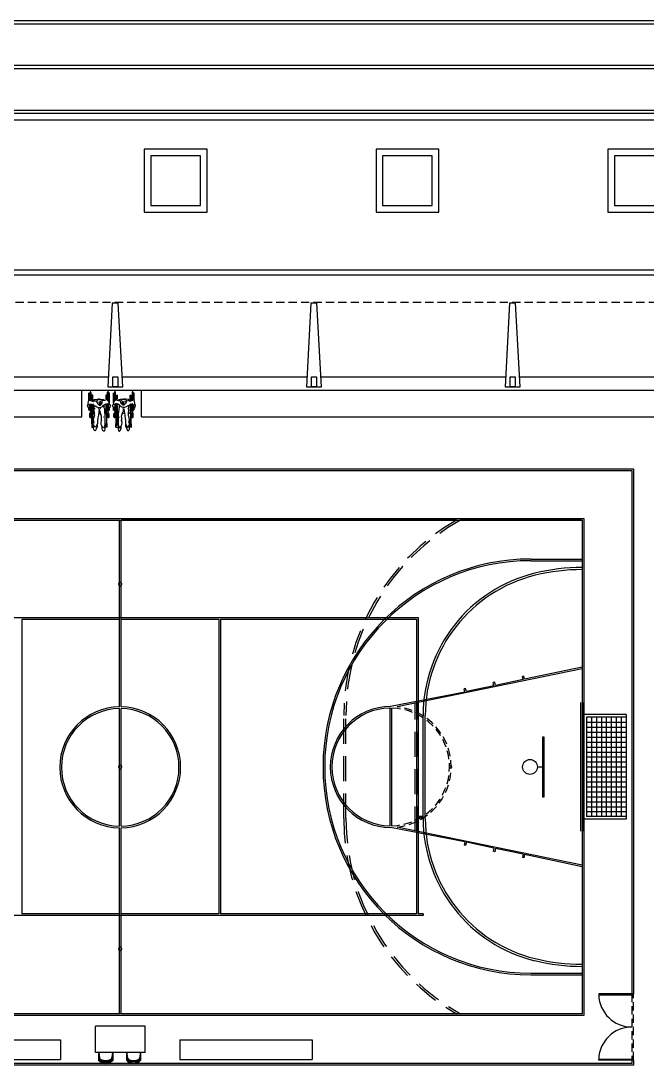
# Model space of a CAD drawing. Header units: inches. Extents: x 542787 to 543192, y 9574025 to 9574373.
# Drawn here: x 543072 to 543090.91, y 9574106.13 to 9574137.65 of the extents above; entities that cross this region are included whole.
import ezdxf

# ---------------------------------------------------------------- set-up
doc = ezdxf.new("R2010")
doc.units = ezdxf.units.IN
doc.header["$MEASUREMENT"] = 0
doc.linetypes.add('HIDDEN', pattern=[0.375, 0.25, -0.125])
doc.layers.add('I-ARQ', color=8, linetype='Continuous')

# ---------------------------------------------------------------- blocks, each defined once
blk = doc.blocks.new('MARACANAÚ')
at = {"layer": 'I-ARQ'}
for p, q in [((543201.52, 9574162.929), (543201.52, 9574064.251)), ((543201.62, 9574162.929), (543201.62, 9574064.251)), ((543202.87, 9574162.96), (543202.87, 9574064.251)), ((543202.97, 9574163.035), (543202.97, 9574074.815)), ((543204.22, 9574163.035), (543204.22, 9574074.815)), ((543204.22, 9574163.035), (543204.22, 9574074.815)), ((543204.32, 9574163.035), (543204.32, 9574074.815)), ((543204.52, 9574163.035), (543204.52, 9574074.815)), ((543205.397, 9574139.428), (543205.397, 9574137.528)), ((543207.297, 9574137.528), (543207.297, 9574139.428)), ((543205.597, 9574139.228), (543205.597, 9574137.728)), ((543207.097, 9574137.728), (543207.097, 9574139.228)), ((543205.597, 9574137.728), (543207.097, 9574137.728)), ((543205.397, 9574137.528), (543207.297, 9574137.528)), ((543207.297, 9574132.428), (543205.397, 9574132.428)), ((543205.397, 9574132.428), (543205.397, 9574130.528)), ((543207.297, 9574130.528), (543207.297, 9574132.428)), ((543207.097, 9574132.228), (543205.597, 9574132.228)), ((543205.597, 9574132.228), (543205.597, 9574130.728)), ((543207.097, 9574130.728), (543207.097, 9574132.228)), ((543205.397, 9574130.528), (543207.297, 9574130.528)), ((543205.597, 9574130.728), (543207.097, 9574130.728)), ((543207.297, 9574125.428), (543205.397, 9574125.428)), ((543205.397, 9574125.428), (543205.397, 9574123.528)), ((543207.297, 9574123.528), (543207.297, 9574125.428)), ((543207.097, 9574125.228), (543205.597, 9574125.228)), ((543205.597, 9574125.228), (543205.597, 9574123.728)), ((543207.097, 9574123.728), (543207.097, 9574125.228)), ((543205.397, 9574123.528), (543207.297, 9574123.528)), ((543205.597, 9574123.728), (543207.097, 9574123.728))]:
    blk.add_line(p, q, dxfattribs=at)

msp = doc.modelspace()

# ---------------------------------------------------------------- linework, layer by layer
at = {"layer": 'I-ARQ'}
for p, q in [((543055.754, 9574130.13), (543099.938, 9574130.13)), ((543055.904, 9574129.98), (543099.788, 9574129.98)), ((543074.754, 9574129.13), (543074.621, 9574126.6)), ((543074.938, 9574129.13), (543074.754, 9574129.13)), ((543075.071, 9574126.6), (543074.938, 9574129.13)), ((543080.754, 9574129.13), (543080.621, 9574126.6)), ((543080.938, 9574129.13), (543080.754, 9574129.13)), ((543081.071, 9574126.6), (543080.938, 9574129.13)), ((543086.754, 9574129.13), (543086.621, 9574126.6)), ((543086.938, 9574129.13), (543086.754, 9574129.13)), ((543087.071, 9574126.6), (543086.938, 9574129.13)), ((543069.055, 9574126.9), (543074.637, 9574126.9)), ((543074.771, 9574126.6), (543074.771, 9574126.9)), ((543074.771, 9574126.9), (543074.921, 9574126.9)), ((543074.921, 9574126.9), (543074.921, 9574126.6)), ((543075.055, 9574126.9), (543080.637, 9574126.9)), ((543080.771, 9574126.6), (543080.771, 9574126.9)), ((543080.771, 9574126.9), (543080.921, 9574126.9)), ((543080.921, 9574126.9), (543080.921, 9574126.6)), ((543081.055, 9574126.9), (543086.637, 9574126.9)), ((543086.771, 9574126.6), (543086.771, 9574126.9)), ((543086.771, 9574126.9), (543086.921, 9574126.9)), ((543086.921, 9574126.9), (543086.921, 9574126.6)), ((543087.055, 9574126.9), (543092.637, 9574126.9)), ((543055.754, 9574126.5), (543099.938, 9574126.5)), ((543073.834, 9574125.7), (543073.834, 9574126.5)), ((543074.621, 9574126.6), (543075.071, 9574126.6)), ((543074.921, 9574126.6), (543074.771, 9574126.6)), ((543075.634, 9574125.7), (543075.634, 9574126.5)), ((543080.621, 9574126.6), (543081.071, 9574126.6)), ((543080.921, 9574126.6), (543080.771, 9574126.6)), ((543086.621, 9574126.6), (543087.071, 9574126.6)), ((543086.921, 9574126.6), (543086.771, 9574126.6)), ((543056.621, 9574125.7), (543073.834, 9574125.7)), ((543075.634, 9574125.7), (543092.846, 9574125.7)), ((543059.496, 9574124.13), (543090.496, 9574124.13)), ((543090.496, 9574124.13), (543090.496, 9574108.28)), ((543059.546, 9574124.08), (543090.446, 9574124.08)), ((543090.446, 9574124.08), (543090.446, 9574108.28)), ((543060.996, 9574122.63), (543088.996, 9574122.63)), ((543060.996, 9574122.63), (543088.996, 9574122.63)), ((543060.996, 9574122.63), (543088.996, 9574122.63)), ((543061.046, 9574122.58), (543074.996, 9574122.58)), ((543064.845, 9574122.58), (543074.971, 9574122.58)), ((543074.971, 9574116.943), (543074.971, 9574122.58)), ((543085.147, 9574122.58), (543075.021, 9574122.58)), ((543075.021, 9574116.943), (543075.021, 9574122.58)), ((543075.046, 9574122.579), (543088.946, 9574122.579)), ((543088.946, 9574122.58), (543085.276, 9574122.58)), ((543088.946, 9574122.58), (543088.946, 9574107.68)), ((543088.946, 9574122.579), (543088.946, 9574121.405)), ((543088.996, 9574122.63), (543088.996, 9574107.63)), ((543088.996, 9574122.63), (543088.996, 9574107.63)), ((543088.996, 9574122.63), (543088.996, 9574107.63)), ((543087.396, 9574121.405), (543088.946, 9574121.405)), ((543087.396, 9574121.355), (543088.946, 9574121.355)), ((543088.946, 9574121.355), (543088.946, 9574118.144)), ((543065.846, 9574119.643), (543083.996, 9574119.643)), ((543072.021, 9574119.593), (543072.021, 9574110.693)), ((543077.971, 9574119.593), (543077.971, 9574110.693)), ((543078.021, 9574119.593), (543078.021, 9574110.693)), ((543083.996, 9574119.643), (543083.996, 9574113.643)), ((543088.946, 9574118.144), (543087.209, 9574117.776)), ((543088.946, 9574118.093), (543083.357, 9574116.944)), ((543087.189, 9574117.873), (543087.14, 9574117.863)), ((543087.161, 9574117.765), (543087.14, 9574117.863)), ((543087.209, 9574117.776), (543087.189, 9574117.873)), ((543088.946, 9574118.093), (543088.946, 9574112.166)), ((543086.28, 9574117.578), (543085.449, 9574117.402)), ((543086.308, 9574117.687), (543086.259, 9574117.676)), ((543086.28, 9574117.578), (543086.259, 9574117.676)), ((543086.329, 9574117.589), (543086.308, 9574117.687)), ((543087.161, 9574117.765), (543086.329, 9574117.589)), ((543085.4, 9574117.391), (543083.161, 9574116.954)), ((543085.428, 9574117.5), (543085.379, 9574117.489)), ((543085.4, 9574117.391), (543085.379, 9574117.489)), ((543085.449, 9574117.402), (543085.428, 9574117.5)), ((543074.971, 9574113.344), (543074.971, 9574116.893)), ((543075.021, 9574113.344), (543075.021, 9574116.893)), ((543083.141, 9574116.904), (543083.141, 9574113.355)), ((543083.141, 9574116.904), (543083.191, 9574116.904)), ((543083.191, 9574116.904), (543083.191, 9574113.355)), ((543088.906, 9574113.187), (543088.906, 9574117.072)), ((543088.986, 9574113.187), (543088.986, 9574117.072)), ((543084.143, 9574113.578), (543084.143, 9574116.681)), ((543084.207, 9574113.578), (543084.207, 9574116.681)), ((543088.996, 9574116.71), (543088.996, 9574113.55)), ((543090.276, 9574116.71), (543088.996, 9574116.71)), ((543089.076, 9574116.63), (543089.076, 9574113.63)), ((543090.276, 9574116.63), (543089.076, 9574116.63)), ((543089.226, 9574116.63), (543089.226, 9574113.63)), ((543089.376, 9574116.63), (543089.376, 9574113.63)), ((543089.526, 9574116.63), (543089.526, 9574113.63)), ((543089.676, 9574116.63), (543089.676, 9574113.63)), ((543089.826, 9574116.63), (543089.826, 9574113.63)), ((543089.976, 9574116.63), (543089.976, 9574113.63)), ((543090.126, 9574116.63), (543090.126, 9574113.63)), ((543090.276, 9574116.71), (543090.276, 9574113.55)), ((543089.076, 9574116.48), (543090.276, 9574116.48)), ((543089.076, 9574116.33), (543090.276, 9574116.33)), ((543089.076, 9574116.18), (543090.276, 9574116.18)), ((543089.076, 9574116.03), (543090.276, 9574116.03)), ((543089.076, 9574115.88), (543090.276, 9574115.88)), ((543089.076, 9574115.73), (543090.276, 9574115.73)), ((543089.076, 9574115.58), (543090.276, 9574115.58)), ((543089.076, 9574115.43), (543090.276, 9574115.43)), ((543087.596, 9574115.13), (543087.746, 9574115.13)), ((543087.796, 9574115.08), (543087.796, 9574115.18)), ((543089.076, 9574115.28), (543090.276, 9574115.28)), ((543089.076, 9574115.13), (543090.276, 9574115.13)), ((543089.076, 9574114.98), (543090.276, 9574114.98)), ((543089.076, 9574114.83), (543090.276, 9574114.83)), ((543089.076, 9574114.68), (543090.276, 9574114.68)), ((543089.076, 9574114.53), (543090.276, 9574114.53)), ((543089.076, 9574114.38), (543090.276, 9574114.38)), ((543089.076, 9574114.23), (543090.276, 9574114.23)), ((543089.076, 9574114.08), (543090.276, 9574114.08)), ((543089.076, 9574113.93), (543090.276, 9574113.93)), ((543089.076, 9574113.78), (543090.276, 9574113.78)), ((543083.996, 9574113.643), (543084.146, 9574113.643)), ((543084.146, 9574113.593), (543083.996, 9574113.593)), ((543083.996, 9574113.593), (543083.996, 9574110.693)), ((543084.146, 9574113.593), (543084.146, 9574113.643)), ((543090.276, 9574113.55), (543088.996, 9574113.55)), ((543090.276, 9574113.63), (543089.076, 9574113.63)), ((543074.971, 9574107.68), (543074.971, 9574113.294)), ((543075.021, 9574107.68), (543075.021, 9574113.294)), ((543085.4, 9574112.868), (543083.161, 9574113.305)), ((543088.946, 9574112.166), (543083.357, 9574113.315)), ((543085.4, 9574112.868), (543085.379, 9574112.77)), ((543085.449, 9574112.857), (543085.428, 9574112.759)), ((543086.28, 9574112.681), (543085.449, 9574112.857)), ((543085.428, 9574112.759), (543085.379, 9574112.77)), ((543086.28, 9574112.681), (543086.259, 9574112.583)), ((543086.308, 9574112.572), (543086.259, 9574112.583)), ((543086.329, 9574112.67), (543086.308, 9574112.572)), ((543087.161, 9574112.494), (543086.329, 9574112.67)), ((543087.161, 9574112.494), (543087.14, 9574112.396)), ((543087.209, 9574112.483), (543087.189, 9574112.386)), ((543088.946, 9574112.115), (543087.209, 9574112.483)), ((543087.189, 9574112.386), (543087.14, 9574112.396)), ((543088.946, 9574112.115), (543088.946, 9574108.905)), ((543084.146, 9574110.643), (543065.996, 9574110.643)), ((543084.146, 9574110.693), (543083.996, 9574110.693)), ((543084.146, 9574110.693), (543084.146, 9574110.643)), ((543087.396, 9574108.905), (543088.946, 9574108.905)), ((543087.396, 9574108.855), (543088.946, 9574108.855)), ((543088.946, 9574108.855), (543088.946, 9574107.68)), ((543090.446, 9574108.28), (543089.446, 9574108.28)), ((543089.446, 9574108.28), (543089.446, 9574108.25)), ((543089.446, 9574108.25), (543090.446, 9574108.25)), ((543090.446, 9574108.25), (543090.446, 9574108.28)), ((543090.446, 9574108.28), (543090.496, 9574108.28)), ((543088.996, 9574107.63), (543060.996, 9574107.63)), ((543088.996, 9574107.63), (543060.996, 9574107.63)), ((543088.996, 9574107.63), (543060.996, 9574107.63)), ((543074.996, 9574107.68), (543061.046, 9574107.68)), ((543074.971, 9574107.68), (543064.845, 9574107.68)), ((543085.147, 9574107.68), (543075.021, 9574107.68)), ((543088.946, 9574107.68), (543075.046, 9574107.68)), ((543088.946, 9574107.68), (543085.276, 9574107.68)), ((543074.246, 9574106.508), (543074.246, 9574107.308)), ((543075.746, 9574107.308), (543074.246, 9574107.308)), ((543075.746, 9574106.508), (543075.746, 9574107.308)), ((543069.196, 9574106.895), (543073.196, 9574106.895)), ((543073.196, 9574106.895), (543073.196, 9574106.295)), ((543076.796, 9574106.895), (543076.796, 9574106.295)), ((543076.796, 9574106.895), (543080.796, 9574106.895)), ((543080.796, 9574106.895), (543080.796, 9574106.295)), ((543075.746, 9574106.508), (543074.246, 9574106.508)), ((543074.996, 9574106.18), (543059.546, 9574106.18)), ((543069.196, 9574106.295), (543073.196, 9574106.295)), ((543090.446, 9574106.18), (543074.996, 9574106.18)), ((543076.796, 9574106.295), (543080.796, 9574106.295)), ((543089.446, 9574106.28), (543089.446, 9574106.31)), ((543089.446, 9574106.31), (543090.446, 9574106.31)), ((543090.446, 9574106.28), (543089.446, 9574106.28)), ((543090.446, 9574106.31), (543090.446, 9574106.28)), ((543090.496, 9574106.28), (543090.446, 9574106.28)), ((543090.446, 9574106.28), (543090.446, 9574106.18)), ((543090.496, 9574106.28), (543090.496, 9574106.13)), ((543074.996, 9574106.13), (543059.496, 9574106.13)), ((543090.496, 9574106.13), (543074.996, 9574106.13))]:
    msp.add_line(p, q, dxfattribs=at)
at = {"layer": 'I-ARQ', "linetype": 'HIDDEN'}
for p, q in [((543036.581, 9574129.162), (543101.131, 9574129.162)), ((543090.446, 9574108.281), (543090.446, 9574106.28)), ((543090.496, 9574106.28), (543090.496, 9574108.28))]:
    msp.add_line(p, q, dxfattribs=at)
at = {"layer": 'I-ARQ', "linetype": 'ByBlock'}
for p, q in [((543074.053, 9574126.201), (543074.053, 9574126.421)), ((543074.058, 9574126.41), (543074.082, 9574126.41)), ((543074.084, 9574126.204), (543074.084, 9574126.437)), ((543074.113, 9574126.437), (543074.113, 9574126.192)), ((543074.14, 9574126.352), (543074.14, 9574126.243)), ((543074.168, 9574126.352), (543074.14, 9574126.352)), ((543074.168, 9574126.243), (543074.168, 9574126.352)), ((543074.565, 9574126.352), (543074.565, 9574126.243)), ((543074.593, 9574126.352), (543074.565, 9574126.352)), ((543074.593, 9574126.243), (543074.593, 9574126.352)), ((543074.616, 9574126.208), (543074.616, 9574126.44)), ((543074.645, 9574126.44), (543074.645, 9574126.185)), ((543074.661, 9574126.41), (543074.646, 9574126.41)), ((543074.671, 9574126.115), (543074.671, 9574126.418)), ((543074.796, 9574126.115), (543074.796, 9574126.418)), ((543074.806, 9574126.41), (543074.821, 9574126.41)), ((543074.822, 9574126.44), (543074.822, 9574126.185)), ((543074.851, 9574126.208), (543074.851, 9574126.44)), ((543074.874, 9574126.243), (543074.874, 9574126.352)), ((543074.874, 9574126.352), (543074.902, 9574126.352)), ((543074.902, 9574126.352), (543074.902, 9574126.243)), ((543075.299, 9574126.243), (543075.299, 9574126.352)), ((543075.299, 9574126.352), (543075.327, 9574126.352)), ((543075.327, 9574126.352), (543075.327, 9574126.243)), ((543075.354, 9574126.437), (543075.354, 9574126.192)), ((543075.383, 9574126.204), (543075.383, 9574126.437)), ((543075.409, 9574126.41), (543075.385, 9574126.41)), ((543075.414, 9574126.201), (543075.414, 9574126.421)), ((543074.01, 9574126.04), (543074.027, 9574126.076)), ((543074.015, 9574125.999), (543074.01, 9574126.04)), ((543074.025, 9574126.091), (543074.039, 9574126.173)), ((543074.027, 9574126.076), (543074.025, 9574126.091)), ((543074.029, 9574126.075), (543074.04, 9574126.064)), ((543074.039, 9574126.173), (543074.05, 9574126.189)), ((543074.04, 9574126.064), (543074.072, 9574126.053)), ((543074.05, 9574126.189), (543074.071, 9574126.198)), ((543074.067, 9574126.014), (543074.056, 9574125.983)), ((543074.067, 9574126.054), (543074.067, 9574126.014)), ((543074.071, 9574126.198), (543074.159, 9574126.169)), ((543074.072, 9574126.053), (543074.098, 9574126.091)), ((543074.084, 9574125.874), (543074.084, 9574126.06)), ((543074.099, 9574126.09), (543074.148, 9574126.07)), ((543074.113, 9574126.074), (543074.113, 9574125.874)), ((543074.14, 9574126.243), (543074.168, 9574126.243)), ((543074.142, 9574125.722), (543074.142, 9574126.065)), ((543074.146, 9574126.243), (543074.146, 9574126.179)), ((543074.148, 9574126.07), (543074.171, 9574126.07)), ((543074.159, 9574126.169), (543074.167, 9574126.16)), ((543074.161, 9574126.087), (543074.177, 9574126.064)), ((543074.162, 9574126.242), (543074.162, 9574126.175)), ((543074.162, 9574126.198), (543074.224, 9574126.217)), ((543074.167, 9574126.16), (543074.204, 9574126.177)), ((543074.172, 9574126.058), (543074.172, 9574125.792)), ((543074.177, 9574126.064), (543074.2, 9574126.046)), ((543074.209, 9574125.997), (543074.199, 9574126.042)), ((543074.2, 9574126.046), (543074.225, 9574126.032)), ((543074.204, 9574126.177), (543074.245, 9574126.182)), ((543074.224, 9574126.217), (543074.297, 9574126.229)), ((543074.225, 9574126.032), (543074.245, 9574126.026)), ((543074.235, 9574126.028), (543074.293, 9574125.995)), ((543074.245, 9574126.182), (543074.282, 9574126.173)), ((543074.302, 9574126.206), (543074.285, 9574126.192)), ((543074.285, 9574126.192), (543074.287, 9574126.167)), ((543074.287, 9574126.167), (543074.292, 9574126.13)), ((543074.311, 9574126.13), (543074.289, 9574126.162)), ((543074.292, 9574126.13), (543074.315, 9574126.091)), ((543074.297, 9574126.229), (543074.371, 9574126.233)), ((543074.319, 9574126.224), (543074.302, 9574126.206)), ((543074.306, 9574126.207), (543074.312, 9574126.193)), ((543074.315, 9574126.091), (543074.327, 9574126.086)), ((543074.338, 9574126.224), (543074.319, 9574126.224)), ((543074.321, 9574126.087), (543074.338, 9574126.065)), ((543074.327, 9574126.086), (543074.349, 9574126.084)), ((543074.352, 9574126.228), (543074.338, 9574126.224)), ((543074.338, 9574126.065), (543074.357, 9574126.053)), ((543074.344, 9574126.153), (543074.365, 9574126.144)), ((543074.349, 9574126.084), (543074.376, 9574126.092)), ((543074.38, 9574126.227), (543074.352, 9574126.228)), ((543074.357, 9574126.053), (543074.375, 9574126.046)), ((543074.362, 9574126.102), (543074.389, 9574126.102)), ((543074.365, 9574126.144), (543074.379, 9574126.14)), ((543074.371, 9574126.233), (543074.476, 9574126.222)), ((543074.375, 9574126.046), (543074.396, 9574126.048)), ((543074.376, 9574126.092), (543074.408, 9574126.115)), ((543074.425, 9574126.215), (543074.38, 9574126.227)), ((543074.409, 9574126.116), (543074.394, 9574126.18)), ((543074.396, 9574126.048), (543074.438, 9574126.096)), ((543074.408, 9574126.115), (543074.427, 9574126.105)), ((543074.451, 9574126.178), (543074.425, 9574126.215)), ((543074.427, 9574126.105), (543074.44, 9574126.106)), ((543074.438, 9574126.096), (543074.455, 9574126.125)), ((543074.438, 9574125.995), (543074.473, 9574126.018)), ((543074.484, 9574126.195), (543074.446, 9574126.185)), ((543074.455, 9574126.125), (543074.451, 9574126.178)), ((543074.473, 9574126.018), (543074.487, 9574126.045)), ((543074.476, 9574126.222), (543074.535, 9574126.201)), ((543074.483, 9574126.047), (543074.508, 9574126.056)), ((543074.518, 9574126.189), (543074.484, 9574126.195)), ((543074.504, 9574126.05), (543074.507, 9574126.014)), ((543074.508, 9574126.056), (543074.528, 9574126.069)), ((543074.594, 9574126.207), (543074.522, 9574126.193)), ((543074.528, 9574126.069), (543074.55, 9574126.094)), ((543074.545, 9574126.089), (543074.569, 9574126.079)), ((543074.565, 9574126.243), (543074.593, 9574126.243)), ((543074.566, 9574126.068), (543074.566, 9574125.792)), ((543074.569, 9574126.079), (543074.588, 9574126.086)), ((543074.57, 9574126.243), (543074.57, 9574126.209)), ((543074.587, 9574126.242), (543074.587, 9574126.214)), ((543074.588, 9574126.086), (543074.599, 9574126.093)), ((543074.635, 9574126.194), (543074.594, 9574126.207)), ((543074.596, 9574125.722), (543074.596, 9574126.08)), ((543074.603, 9574126.097), (543074.633, 9574126.059)), ((543074.616, 9574125.877), (543074.616, 9574126.07)), ((543074.645, 9574126.061), (543074.633, 9574126.059)), ((543074.638, 9574126.06), (543074.633, 9574126.027)), ((543074.633, 9574126.027), (543074.645, 9574125.993)), ((543074.661, 9574126.138), (543074.635, 9574126.194)), ((543074.659, 9574126.073), (543074.645, 9574126.061)), ((543074.666, 9574126.094), (543074.659, 9574126.073)), ((543074.666, 9574126.094), (543074.661, 9574126.138)), ((543074.694, 9574126.06), (543074.666, 9574126.094)), ((543074.689, 9574125.987), (543074.7, 9574126.036)), ((543074.7, 9574126.036), (543074.694, 9574126.06)), ((543074.767, 9574126.036), (543074.773, 9574126.06)), ((543074.778, 9574125.987), (543074.767, 9574126.036)), ((543074.773, 9574126.06), (543074.801, 9574126.094)), ((543074.801, 9574126.094), (543074.806, 9574126.138)), ((543074.801, 9574126.094), (543074.808, 9574126.073)), ((543074.806, 9574126.138), (543074.832, 9574126.194)), ((543074.808, 9574126.073), (543074.822, 9574126.061)), ((543074.822, 9574126.061), (543074.834, 9574126.059)), ((543074.834, 9574126.027), (543074.822, 9574125.993)), ((543074.829, 9574126.06), (543074.834, 9574126.027)), ((543074.832, 9574126.194), (543074.873, 9574126.207)), ((543074.865, 9574126.097), (543074.834, 9574126.059)), ((543074.851, 9574125.877), (543074.851, 9574126.07)), ((543074.879, 9574126.086), (543074.868, 9574126.093)), ((543074.871, 9574125.722), (543074.871, 9574126.08)), ((543074.873, 9574126.207), (543074.945, 9574126.193)), ((543074.902, 9574126.243), (543074.874, 9574126.243)), ((543074.898, 9574126.079), (543074.879, 9574126.086)), ((543074.88, 9574126.242), (543074.88, 9574126.214)), ((543074.897, 9574126.243), (543074.897, 9574126.209)), ((543074.922, 9574126.089), (543074.898, 9574126.079)), ((543074.901, 9574126.068), (543074.901, 9574125.792)), ((543074.939, 9574126.069), (543074.917, 9574126.094)), ((543074.991, 9574126.222), (543074.932, 9574126.201)), ((543074.96, 9574126.056), (543074.939, 9574126.069)), ((543074.949, 9574126.189), (543074.983, 9574126.195)), ((543074.984, 9574126.047), (543074.96, 9574126.056)), ((543074.963, 9574126.05), (543074.96, 9574126.014)), ((543074.994, 9574126.018), (543074.98, 9574126.045)), ((543074.983, 9574126.195), (543075.021, 9574126.185)), ((543075.096, 9574126.233), (543074.991, 9574126.222)), ((543075.029, 9574125.995), (543074.994, 9574126.018)), ((543075.012, 9574126.125), (543075.016, 9574126.178)), ((543075.029, 9574126.096), (543075.012, 9574126.125)), ((543075.016, 9574126.178), (543075.042, 9574126.215)), ((543075.041, 9574126.105), (543075.027, 9574126.106)), ((543075.071, 9574126.048), (543075.029, 9574126.096)), ((543075.059, 9574126.115), (543075.041, 9574126.105)), ((543075.042, 9574126.215), (543075.087, 9574126.227)), ((543075.058, 9574126.116), (543075.073, 9574126.18)), ((543075.091, 9574126.092), (543075.059, 9574126.115)), ((543075.092, 9574126.046), (543075.071, 9574126.048)), ((543075.105, 9574126.102), (543075.078, 9574126.102)), ((543075.087, 9574126.227), (543075.115, 9574126.228)), ((543075.102, 9574126.144), (543075.088, 9574126.14)), ((543075.118, 9574126.084), (543075.091, 9574126.092)), ((543075.11, 9574126.053), (543075.092, 9574126.046)), ((543075.17, 9574126.229), (543075.096, 9574126.233)), ((543075.123, 9574126.153), (543075.102, 9574126.144)), ((543075.129, 9574126.065), (543075.11, 9574126.053)), ((543075.115, 9574126.228), (543075.129, 9574126.224)), ((543075.14, 9574126.086), (543075.118, 9574126.084)), ((543075.129, 9574126.224), (543075.148, 9574126.224)), ((543075.146, 9574126.087), (543075.129, 9574126.065)), ((543075.152, 9574126.091), (543075.14, 9574126.086)), ((543075.148, 9574126.224), (543075.165, 9574126.206)), ((543075.175, 9574126.13), (543075.152, 9574126.091)), ((543075.161, 9574126.207), (543075.155, 9574126.193)), ((543075.156, 9574126.13), (543075.178, 9574126.162)), ((543075.165, 9574126.206), (543075.182, 9574126.192)), ((543075.243, 9574126.217), (543075.17, 9574126.229)), ((543075.232, 9574126.028), (543075.174, 9574125.995)), ((543075.18, 9574126.167), (543075.175, 9574126.13)), ((543075.182, 9574126.192), (543075.18, 9574126.167)), ((543075.222, 9574126.182), (543075.185, 9574126.173)), ((543075.263, 9574126.177), (543075.222, 9574126.182)), ((543075.242, 9574126.032), (543075.222, 9574126.026)), ((543075.267, 9574126.046), (543075.242, 9574126.032)), ((543075.305, 9574126.198), (543075.243, 9574126.217)), ((543075.258, 9574125.997), (543075.268, 9574126.042)), ((543075.3, 9574126.16), (543075.263, 9574126.177)), ((543075.29, 9574126.064), (543075.267, 9574126.046)), ((543075.306, 9574126.087), (543075.29, 9574126.064)), ((543075.295, 9574126.058), (543075.295, 9574125.792)), ((543075.319, 9574126.07), (543075.296, 9574126.07)), ((543075.327, 9574126.243), (543075.299, 9574126.243)), ((543075.308, 9574126.169), (543075.3, 9574126.16)), ((543075.305, 9574126.242), (543075.305, 9574126.175)), ((543075.396, 9574126.198), (543075.308, 9574126.169)), ((543075.368, 9574126.09), (543075.319, 9574126.07)), ((543075.321, 9574126.243), (543075.321, 9574126.179)), ((543075.325, 9574125.722), (543075.325, 9574126.065)), ((543075.354, 9574126.074), (543075.354, 9574125.874)), ((543075.395, 9574126.053), (543075.369, 9574126.091)), ((543075.383, 9574125.874), (543075.383, 9574126.06)), ((543075.427, 9574126.064), (543075.395, 9574126.053)), ((543075.417, 9574126.189), (543075.396, 9574126.198)), ((543075.4, 9574126.054), (543075.4, 9574126.014)), ((543075.4, 9574126.014), (543075.411, 9574125.983)), ((543075.428, 9574126.173), (543075.417, 9574126.189)), ((543075.438, 9574126.075), (543075.427, 9574126.064)), ((543075.442, 9574126.091), (543075.428, 9574126.173)), ((543075.44, 9574126.076), (543075.442, 9574126.091)), ((543075.457, 9574126.04), (543075.44, 9574126.076)), ((543075.452, 9574125.999), (543075.457, 9574126.04)), ((543074.034, 9574125.978), (543074.015, 9574125.999)), ((543074.036, 9574125.994), (543074.025, 9574125.994)), ((543074.039, 9574125.966), (543074.036, 9574125.994)), ((543074.039, 9574125.966), (543074.043, 9574125.96)), ((543074.054, 9574125.964), (543074.043, 9574125.96)), ((543074.053, 9574125.896), (543074.053, 9574125.954)), ((543074.056, 9574125.983), (543074.054, 9574125.964)), ((543074.058, 9574125.908), (543074.082, 9574125.908)), ((543074.076, 9574125.692), (543074.076, 9574125.764)), ((543074.142, 9574125.722), (543074.076, 9574125.722)), ((543074.083, 9574125.722), (543074.083, 9574125.805)), ((543074.111, 9574125.805), (543074.111, 9574125.724)), ((543074.151, 9574125.788), (543074.142, 9574125.792)), ((543074.142, 9574125.722), (543074.152, 9574125.693)), ((543074.163, 9574125.788), (543074.151, 9574125.788)), ((543074.16, 9574125.787), (543074.16, 9574125.493)), ((543074.172, 9574125.792), (543074.163, 9574125.788)), ((543074.175, 9574125.8), (543074.22, 9574125.8)), ((543074.2, 9574125.666), (543074.207, 9574125.7)), ((543074.207, 9574125.7), (543074.225, 9574125.751)), ((543074.215, 9574125.969), (543074.209, 9574125.997)), ((543074.214, 9574125.92), (543074.218, 9574125.964)), ((543074.223, 9574125.801), (543074.214, 9574125.92)), ((543074.217, 9574125.948), (543074.232, 9574125.942)), ((543074.219, 9574125.775), (543074.224, 9574125.801)), ((543074.223, 9574125.746), (543074.219, 9574125.775)), ((543074.232, 9574125.788), (543074.223, 9574125.801)), ((543074.232, 9574125.942), (543074.241, 9574125.945)), ((543074.293, 9574125.995), (543074.338, 9574125.981)), ((543074.331, 9574125.703), (543074.321, 9574125.67)), ((543074.335, 9574125.752), (543074.331, 9574125.703)), ((543074.358, 9574125.931), (543074.335, 9574125.752)), ((543074.338, 9574125.981), (543074.378, 9574125.982)), ((543074.352, 9574125.933), (543074.339, 9574125.946)), ((543074.346, 9574125.802), (543074.396, 9574125.801)), ((543074.377, 9574125.882), (543074.366, 9574125.931)), ((543074.399, 9574125.805), (543074.377, 9574125.882)), ((543074.378, 9574125.982), (543074.438, 9574125.995)), ((543074.404, 9574125.949), (543074.379, 9574125.938)), ((543074.432, 9574125.717), (543074.399, 9574125.805)), ((543074.427, 9574125.658), (543074.434, 9574125.724)), ((543074.506, 9574126.011), (543074.499, 9574125.972)), ((543074.503, 9574125.984), (543074.517, 9574125.94)), ((543074.517, 9574125.94), (543074.525, 9574125.816)), ((543074.525, 9574125.816), (543074.53, 9574125.799)), ((543074.53, 9574125.799), (543074.529, 9574125.695)), ((543074.532, 9574125.802), (543074.566, 9574125.801)), ((543074.566, 9574125.792), (543074.575, 9574125.788)), ((543074.575, 9574125.788), (543074.587, 9574125.788)), ((543074.578, 9574125.787), (543074.578, 9574125.493)), ((543074.596, 9574125.722), (543074.586, 9574125.693)), ((543074.587, 9574125.788), (543074.596, 9574125.792)), ((543074.596, 9574125.722), (543074.661, 9574125.722)), ((543074.622, 9574125.804), (543074.626, 9574125.723)), ((543074.644, 9574125.908), (543074.663, 9574125.908)), ((543074.645, 9574125.994), (543074.645, 9574125.877)), ((543074.645, 9574125.977), (543074.66, 9574125.981)), ((543074.654, 9574125.722), (543074.65, 9574125.805)), ((543074.663, 9574125.692), (543074.659, 9574125.764)), ((543074.66, 9574125.993), (543074.666, 9574126)), ((543074.66, 9574125.981), (543074.66, 9574125.993)), ((543074.666, 9574126), (543074.679, 9574125.982)), ((543074.671, 9574125.893), (543074.671, 9574125.98)), ((543074.679, 9574125.982), (543074.689, 9574125.987)), ((543074.788, 9574125.982), (543074.778, 9574125.987)), ((543074.801, 9574126), (543074.788, 9574125.982)), ((543074.796, 9574125.893), (543074.796, 9574125.98)), ((543074.807, 9574125.993), (543074.801, 9574126)), ((543074.823, 9574125.908), (543074.804, 9574125.908)), ((543074.804, 9574125.692), (543074.808, 9574125.764)), ((543074.871, 9574125.722), (543074.806, 9574125.722)), ((543074.807, 9574125.981), (543074.807, 9574125.993)), ((543074.822, 9574125.977), (543074.807, 9574125.981)), ((543074.813, 9574125.722), (543074.817, 9574125.805)), ((543074.822, 9574125.994), (543074.822, 9574125.877)), ((543074.845, 9574125.804), (543074.841, 9574125.723)), ((543074.88, 9574125.788), (543074.871, 9574125.792)), ((543074.871, 9574125.722), (543074.881, 9574125.693)), ((543074.892, 9574125.788), (543074.88, 9574125.788)), ((543074.889, 9574125.787), (543074.889, 9574125.493)), ((543074.901, 9574125.792), (543074.892, 9574125.788)), ((543074.935, 9574125.802), (543074.901, 9574125.801)), ((543074.942, 9574125.816), (543074.937, 9574125.799)), ((543074.937, 9574125.799), (543074.938, 9574125.695)), ((543074.95, 9574125.94), (543074.942, 9574125.816)), ((543074.964, 9574125.984), (543074.95, 9574125.94)), ((543074.961, 9574126.011), (543074.968, 9574125.972)), ((543075.089, 9574125.982), (543075.029, 9574125.995)), ((543075.04, 9574125.658), (543075.033, 9574125.724)), ((543075.035, 9574125.717), (543075.068, 9574125.805)), ((543075.063, 9574125.949), (543075.088, 9574125.938)), ((543075.068, 9574125.805), (543075.09, 9574125.882)), ((543075.121, 9574125.802), (543075.071, 9574125.801)), ((543075.129, 9574125.981), (543075.089, 9574125.982)), ((543075.09, 9574125.882), (543075.101, 9574125.931)), ((543075.109, 9574125.931), (543075.132, 9574125.752)), ((543075.115, 9574125.933), (543075.128, 9574125.946)), ((543075.174, 9574125.995), (543075.129, 9574125.981)), ((543075.132, 9574125.752), (543075.136, 9574125.703)), ((543075.136, 9574125.703), (543075.146, 9574125.67)), ((543075.235, 9574125.942), (543075.227, 9574125.945)), ((543075.25, 9574125.948), (543075.235, 9574125.942)), ((543075.235, 9574125.788), (543075.244, 9574125.801)), ((543075.26, 9574125.7), (543075.242, 9574125.751)), ((543075.248, 9574125.775), (543075.243, 9574125.801)), ((543075.244, 9574125.801), (543075.253, 9574125.92)), ((543075.244, 9574125.746), (543075.248, 9574125.775)), ((543075.292, 9574125.8), (543075.247, 9574125.8)), ((543075.253, 9574125.92), (543075.249, 9574125.964)), ((543075.252, 9574125.969), (543075.258, 9574125.997)), ((543075.267, 9574125.666), (543075.26, 9574125.7)), ((543075.295, 9574125.792), (543075.304, 9574125.788)), ((543075.304, 9574125.788), (543075.316, 9574125.788)), ((543075.307, 9574125.787), (543075.307, 9574125.493)), ((543075.325, 9574125.722), (543075.315, 9574125.693)), ((543075.316, 9574125.788), (543075.325, 9574125.792)), ((543075.325, 9574125.722), (543075.391, 9574125.722)), ((543075.356, 9574125.805), (543075.356, 9574125.724)), ((543075.384, 9574125.722), (543075.384, 9574125.805)), ((543075.409, 9574125.908), (543075.385, 9574125.908)), ((543075.391, 9574125.692), (543075.391, 9574125.764)), ((543075.411, 9574125.983), (543075.413, 9574125.964)), ((543075.413, 9574125.964), (543075.424, 9574125.96)), ((543075.414, 9574125.896), (543075.414, 9574125.954)), ((543075.428, 9574125.966), (543075.424, 9574125.96)), ((543075.428, 9574125.966), (543075.431, 9574125.994)), ((543075.431, 9574125.994), (543075.442, 9574125.994)), ((543075.433, 9574125.978), (543075.452, 9574125.999)), ((543074.16, 9574125.692), (543074.076, 9574125.692)), ((543074.083, 9574125.689), (543074.083, 9574125.693)), ((543074.111, 9574125.691), (543074.111, 9574125.689)), ((543074.142, 9574125.426), (543074.139, 9574125.38)), ((543074.154, 9574125.495), (543074.14, 9574125.488)), ((543074.14, 9574125.488), (543074.142, 9574125.425)), ((543074.171, 9574125.419), (543074.141, 9574125.418)), ((543074.142, 9574125.491), (543074.142, 9574125.692)), ((543074.166, 9574125.493), (543074.154, 9574125.495)), ((543074.173, 9574125.479), (543074.166, 9574125.493)), ((543074.171, 9574125.419), (543074.173, 9574125.479)), ((543074.186, 9574125.477), (543074.174, 9574125.476)), ((543074.177, 9574125.501), (543074.194, 9574125.596)), ((543074.182, 9574125.493), (543074.177, 9574125.501)), ((543074.194, 9574125.461), (543074.182, 9574125.493)), ((543074.189, 9574125.367), (543074.193, 9574125.412)), ((543074.193, 9574125.412), (543074.198, 9574125.447)), ((543074.194, 9574125.621), (543074.2, 9574125.666)), ((543074.206, 9574125.509), (543074.194, 9574125.621)), ((543074.213, 9574125.426), (543074.194, 9574125.461)), ((543074.241, 9574125.384), (543074.213, 9574125.426)), ((543074.271, 9574125.405), (543074.241, 9574125.384)), ((543074.298, 9574125.467), (543074.271, 9574125.405)), ((543074.274, 9574125.404), (543074.281, 9574125.386)), ((543074.28, 9574125.389), (543074.302, 9574125.39)), ((543074.281, 9574125.386), (543074.281, 9574125.358)), ((543074.307, 9574125.492), (543074.298, 9574125.467)), ((543074.306, 9574125.43), (543074.302, 9574125.476)), ((543074.302, 9574125.39), (543074.305, 9574125.398)), ((543074.305, 9574125.398), (543074.306, 9574125.43)), ((543074.313, 9574125.552), (543074.307, 9574125.492)), ((543074.321, 9574125.67), (543074.313, 9574125.552)), ((543074.321, 9574125.67), (543074.317, 9574125.668)), ((543074.417, 9574125.524), (543074.429, 9574125.587)), ((543074.425, 9574125.468), (543074.417, 9574125.524)), ((543074.45, 9574125.409), (543074.425, 9574125.468)), ((543074.427, 9574125.597), (543074.427, 9574125.658)), ((543074.438, 9574125.562), (543074.427, 9574125.597)), ((543074.446, 9574125.387), (543074.444, 9574125.424)), ((543074.446, 9574125.352), (543074.449, 9574125.406)), ((543074.471, 9574125.375), (543074.45, 9574125.409)), ((543074.494, 9574125.691), (543074.481, 9574125.686)), ((543074.525, 9574125.402), (543074.491, 9574125.363)), ((543074.533, 9574125.474), (543074.525, 9574125.402)), ((543074.526, 9574125.394), (543074.531, 9574125.382)), ((543074.529, 9574125.695), (543074.531, 9574125.512)), ((543074.531, 9574125.512), (543074.533, 9574125.474)), ((543074.566, 9574125.48), (543074.536, 9574125.479)), ((543074.604, 9574125.386), (543074.542, 9574125.388)), ((543074.565, 9574125.421), (543074.567, 9574125.48)), ((543074.565, 9574125.421), (543074.598, 9574125.421)), ((543074.571, 9574125.494), (543074.567, 9574125.48)), ((543074.578, 9574125.497), (543074.571, 9574125.494)), ((543074.578, 9574125.692), (543074.663, 9574125.692)), ((543074.595, 9574125.494), (543074.579, 9574125.497)), ((543074.603, 9574125.483), (543074.595, 9574125.494)), ((543074.596, 9574125.491), (543074.596, 9574125.692)), ((543074.602, 9574125.422), (543074.603, 9574125.483)), ((543074.605, 9574125.386), (543074.604, 9574125.434)), ((543074.627, 9574125.692), (543074.627, 9574125.687)), ((543074.656, 9574125.689), (543074.655, 9574125.692)), ((543074.889, 9574125.692), (543074.804, 9574125.692)), ((543074.811, 9574125.689), (543074.812, 9574125.692)), ((543074.84, 9574125.692), (543074.84, 9574125.687)), ((543074.862, 9574125.386), (543074.863, 9574125.434)), ((543074.863, 9574125.386), (543074.925, 9574125.388)), ((543074.864, 9574125.483), (543074.872, 9574125.494)), ((543074.865, 9574125.422), (543074.864, 9574125.483)), ((543074.902, 9574125.421), (543074.869, 9574125.421)), ((543074.871, 9574125.491), (543074.871, 9574125.692)), ((543074.872, 9574125.494), (543074.888, 9574125.497)), ((543074.889, 9574125.497), (543074.896, 9574125.494)), ((543074.896, 9574125.494), (543074.9, 9574125.48)), ((543074.902, 9574125.421), (543074.9, 9574125.48)), ((543074.901, 9574125.48), (543074.931, 9574125.479)), ((543074.936, 9574125.512), (543074.934, 9574125.474)), ((543074.934, 9574125.474), (543074.942, 9574125.402)), ((543074.938, 9574125.695), (543074.936, 9574125.512)), ((543074.941, 9574125.394), (543074.936, 9574125.382)), ((543074.942, 9574125.402), (543074.976, 9574125.363)), ((543074.973, 9574125.691), (543074.986, 9574125.686)), ((543074.996, 9574125.375), (543075.017, 9574125.409)), ((543075.017, 9574125.409), (543075.042, 9574125.468)), ((543075.021, 9574125.352), (543075.018, 9574125.406)), ((543075.021, 9574125.387), (543075.023, 9574125.424)), ((543075.029, 9574125.562), (543075.04, 9574125.597)), ((543075.05, 9574125.524), (543075.038, 9574125.587)), ((543075.04, 9574125.597), (543075.04, 9574125.658)), ((543075.042, 9574125.468), (543075.05, 9574125.524)), ((543075.146, 9574125.67), (543075.15, 9574125.668)), ((543075.146, 9574125.67), (543075.154, 9574125.552)), ((543075.154, 9574125.552), (543075.16, 9574125.492)), ((543075.16, 9574125.492), (543075.169, 9574125.467)), ((543075.161, 9574125.43), (543075.165, 9574125.476)), ((543075.162, 9574125.398), (543075.161, 9574125.43)), ((543075.165, 9574125.39), (543075.162, 9574125.398)), ((543075.187, 9574125.389), (543075.165, 9574125.39)), ((543075.169, 9574125.467), (543075.196, 9574125.405)), ((543075.193, 9574125.404), (543075.186, 9574125.386)), ((543075.186, 9574125.386), (543075.186, 9574125.358)), ((543075.196, 9574125.405), (543075.226, 9574125.384)), ((543075.226, 9574125.384), (543075.254, 9574125.426)), ((543075.254, 9574125.426), (543075.273, 9574125.461)), ((543075.261, 9574125.509), (543075.273, 9574125.621)), ((543075.273, 9574125.621), (543075.267, 9574125.666)), ((543075.274, 9574125.412), (543075.269, 9574125.447)), ((543075.29, 9574125.501), (543075.273, 9574125.596)), ((543075.273, 9574125.461), (543075.285, 9574125.493)), ((543075.278, 9574125.367), (543075.274, 9574125.412)), ((543075.281, 9574125.477), (543075.293, 9574125.476)), ((543075.285, 9574125.493), (543075.29, 9574125.501)), ((543075.294, 9574125.479), (543075.301, 9574125.493)), ((543075.296, 9574125.419), (543075.294, 9574125.479)), ((543075.296, 9574125.419), (543075.326, 9574125.418)), ((543075.301, 9574125.493), (543075.313, 9574125.495)), ((543075.307, 9574125.692), (543075.391, 9574125.692)), ((543075.313, 9574125.495), (543075.327, 9574125.488)), ((543075.325, 9574125.491), (543075.325, 9574125.692)), ((543075.327, 9574125.488), (543075.325, 9574125.425)), ((543075.325, 9574125.426), (543075.328, 9574125.38)), ((543075.356, 9574125.691), (543075.356, 9574125.689)), ((543075.384, 9574125.689), (543075.384, 9574125.693)), ((543074.139, 9574125.38), (543074.19, 9574125.383)), ((543074.195, 9574125.32), (543074.189, 9574125.367)), ((543074.211, 9574125.291), (543074.195, 9574125.32)), ((543074.233, 9574125.278), (543074.211, 9574125.291)), ((543074.248, 9574125.282), (543074.233, 9574125.278)), ((543074.263, 9574125.304), (543074.248, 9574125.282)), ((543074.281, 9574125.358), (543074.263, 9574125.304)), ((543074.463, 9574125.296), (543074.446, 9574125.352)), ((543074.478, 9574125.277), (543074.463, 9574125.296)), ((543074.491, 9574125.363), (543074.471, 9574125.375)), ((543074.496, 9574125.263), (543074.478, 9574125.277)), ((543074.507, 9574125.264), (543074.496, 9574125.263)), ((543074.52, 9574125.276), (543074.507, 9574125.264)), ((543074.536, 9574125.333), (543074.52, 9574125.276)), ((543074.531, 9574125.382), (543074.536, 9574125.333)), ((543074.936, 9574125.382), (543074.931, 9574125.333)), ((543074.931, 9574125.333), (543074.947, 9574125.276)), ((543074.947, 9574125.276), (543074.96, 9574125.264)), ((543074.96, 9574125.264), (543074.971, 9574125.263)), ((543074.971, 9574125.263), (543074.989, 9574125.277)), ((543074.976, 9574125.363), (543074.996, 9574125.375)), ((543074.989, 9574125.277), (543075.004, 9574125.296)), ((543075.004, 9574125.296), (543075.021, 9574125.352)), ((543075.186, 9574125.358), (543075.204, 9574125.304)), ((543075.204, 9574125.304), (543075.219, 9574125.282)), ((543075.219, 9574125.282), (543075.234, 9574125.278)), ((543075.234, 9574125.278), (543075.256, 9574125.291)), ((543075.256, 9574125.291), (543075.272, 9574125.32)), ((543075.272, 9574125.32), (543075.278, 9574125.367)), ((543075.328, 9574125.38), (543075.277, 9574125.383)), ((543074.343, 9574106.508), (543074.357, 9574106.351)), ((543074.345, 9574106.481), (543074.345, 9574106.264)), ((543074.352, 9574106.508), (543074.367, 9574106.355)), ((543074.76, 9574106.508), (543074.746, 9574106.355)), ((543074.77, 9574106.508), (543074.756, 9574106.351)), ((543074.768, 9574106.481), (543074.768, 9574106.265)), ((543075.184, 9574106.508), (543075.198, 9574106.355)), ((543075.186, 9574106.486), (543075.186, 9574106.269)), ((543075.194, 9574106.508), (543075.208, 9574106.359)), ((543075.601, 9574106.508), (543075.587, 9574106.359)), ((543075.611, 9574106.508), (543075.597, 9574106.355)), ((543075.609, 9574106.486), (543075.609, 9574106.27)), ((543074.345, 9574106.273), (543074.387, 9574106.299)), ((543074.362, 9574106.262), (543074.347, 9574106.262)), ((543074.362, 9574106.262), (543074.405, 9574106.29)), ((543074.365, 9574106.323), (543074.365, 9574106.286)), ((543074.539, 9574106.257), (543074.539, 9574106.233)), ((543074.574, 9574106.257), (543074.574, 9574106.233)), ((543074.751, 9574106.262), (543074.708, 9574106.29)), ((543074.768, 9574106.273), (543074.726, 9574106.299)), ((543074.748, 9574106.323), (543074.748, 9574106.286)), ((543074.751, 9574106.262), (543074.765, 9574106.262)), ((543075.186, 9574106.277), (543075.228, 9574106.304)), ((543075.203, 9574106.267), (543075.188, 9574106.267)), ((543075.203, 9574106.267), (543075.246, 9574106.294)), ((543075.206, 9574106.328), (543075.206, 9574106.29)), ((543075.38, 9574106.262), (543075.38, 9574106.238)), ((543075.415, 9574106.262), (543075.415, 9574106.238)), ((543075.592, 9574106.267), (543075.549, 9574106.294)), ((543075.609, 9574106.277), (543075.567, 9574106.304)), ((543075.589, 9574106.328), (543075.589, 9574106.29)), ((543075.592, 9574106.267), (543075.606, 9574106.267))]:
    msp.add_line(p, q, dxfattribs=at)
at = {"layer": 'I-ARQ', "linetype": 'HIDDEN', "ltscale": 3}
for p, q in [((543083.906, 9574113.187), (543083.906, 9574117.072)), ((543083.986, 9574113.187), (543083.986, 9574117.072)), ((543081.748, 9574113.578), (543081.748, 9574116.681)), ((543081.812, 9574113.578), (543081.812, 9574116.681))]:
    msp.add_line(p, q, dxfattribs=at)
at = {"layer": 'I-ARQ'}
for points in [[(543075.048, 9574120.643, 1), (543074.943, 9574120.643, 1)], [(543075.048, 9574109.643, 1), (543074.943, 9574109.643, 1)]]:
    msp.add_lwpolyline(points, format="xyb", close=True, dxfattribs=at)
for points in [[(543072.021, 9574119.593), (543074.971, 9574119.593)], [(543075.021, 9574119.593), (543077.971, 9574119.593)], [(543078.021, 9574119.593), (543083.946, 9574119.593), (543083.946, 9574110.693), (543078.021, 9574110.693)], [(543074.971, 9574110.693), (543072.021, 9574110.693)], [(543077.971, 9574110.693), (543075.021, 9574110.693)]]:
    msp.add_lwpolyline(points, dxfattribs=at)
msp.add_lwpolyline([(543087.796, 9574116.03), (543087.746, 9574116.03), (543087.746, 9574114.23), (543087.796, 9574114.23)], close=True, dxfattribs=at)
msp.add_circle((543087.371, 9574115.13), 0.225, dxfattribs=at)
at = {"layer": 'I-ARQ', "linetype": 'ByBlock'}
for centre, radius, start, end in [((543074.098, 9574126.437), 0.0146, 0, 180), ((543074.63, 9574126.44), 0.0146, 0, 180), ((543074.837, 9574126.44), 0.0146, 0, 180), ((543075.369, 9574126.437), 0.0146, 0, 180), ((543074.097, 9574125.805), 0.0142, 0, 180), ((543074.098, 9574125.874), 0.0146, 180, 0), ((543074.63, 9574125.877), 0.0146, 180, 0), ((543074.636, 9574125.804), 0.0142, 2.6629, 182.6629), ((543074.831, 9574125.804), 0.0142, 357.3371, 177.3371), ((543074.837, 9574125.877), 0.0146, 180, 0), ((543075.369, 9574125.874), 0.0146, 180, 0), ((543075.37, 9574125.805), 0.0142, 0, 180), ((543074.097, 9574125.689), 0.0142, 180, 0), ((543074.641, 9574125.688), 0.0142, 182.6629, 2.6629), ((543074.826, 9574125.688), 0.0142, 177.3371, 357.3371), ((543075.37, 9574125.689), 0.0142, 180, 0), ((543074.347, 9574106.264), 0.002, 180, 270), ((543074.427, 9574106.357), 0.07, 185.1212, 243.6047), ((543074.436, 9574106.361), 0.07, 185.2999, 245.7361), ((543074.375, 9574106.257), 0.00782, 29.8109, 225.3255), ((543074.394, 9574106.263), 0.0275, 205.1455, 233.4571), ((543074.556, 9574106.488), 0.305, 234.1238, 305.8762), ((543074.392, 9574106.262), 0.01, 80.3294, 205.1455), ((543074.394, 9574106.263), 0.0125, 205.1455, 233.1301), ((543074.556, 9574106.488), 0.29, 234.1442, 305.8558), ((543074.556, 9574106.595), 0.362, 243.2374, 296.7626), ((543074.556, 9574106.619), 0.362, 243.6047, 296.3953), ((543074.556, 9574106.628), 0.362, 245.7361, 294.2639), ((543074.677, 9574106.361), 0.07, 294.2639, 354.7001), ((543074.686, 9574106.357), 0.07, 296.3953, 354.8788), ((543074.721, 9574106.262), 0.01, 334.8545, 99.6706), ((543074.719, 9574106.263), 0.0125, 306.8699, 334.8545), ((543074.738, 9574106.257), 0.00782, 314.6745, 150.1891), ((543074.719, 9574106.263), 0.0275, 306.5429, 334.8545), ((543074.765, 9574106.265), 0.003, 270, 0), ((543075.188, 9574106.269), 0.002, 180, 270), ((543075.268, 9574106.362), 0.07, 185.1212, 243.6047), ((543075.278, 9574106.366), 0.07, 185.2999, 245.7361), ((543075.216, 9574106.261), 0.00782, 29.8109, 225.3255), ((543075.235, 9574106.268), 0.0275, 205.1455, 233.4571), ((543075.398, 9574106.493), 0.305, 234.1238, 305.8762), ((543075.233, 9574106.267), 0.01, 80.3294, 205.1455), ((543075.235, 9574106.268), 0.0125, 205.1455, 233.1301), ((543075.398, 9574106.493), 0.29, 234.1442, 305.8558), ((543075.398, 9574106.6), 0.362, 243.2374, 296.7626), ((543075.398, 9574106.623), 0.362, 243.6047, 296.3953), ((543075.398, 9574106.632), 0.362, 245.7361, 294.2639), ((543075.518, 9574106.366), 0.07, 294.2639, 354.7001), ((543075.527, 9574106.362), 0.07, 296.3953, 354.8788), ((543075.562, 9574106.267), 0.01, 334.8545, 99.6706), ((543075.56, 9574106.268), 0.0125, 306.8699, 334.8545), ((543075.579, 9574106.261), 0.00782, 314.6745, 150.1891), ((543075.56, 9574106.268), 0.0275, 306.5429, 334.8545), ((543075.606, 9574106.27), 0.003, 270, 0)]:
    msp.add_arc(centre, radius, start, end, dxfattribs=at)
at = {"layer": 'I-ARQ', "linetype": 'HIDDEN', "ltscale": 3}
for centre, radius, start, end in [((543088.566, 9574116.681), 6.818, 120.1014, 180), ((543088.566, 9574116.681), 6.755, 119.1532, 180), ((543088.566, 9574113.578), 6.818, 180, 239.8986), ((543088.566, 9574113.578), 6.755, 180, 240.8468)]:
    msp.add_arc(centre, radius, start, end, dxfattribs=at)
at = {"layer": 'I-ARQ'}
for centre, radius, start, end in [((543087.396, 9574115.13), 6.275, 90, 270), ((543087.396, 9574115.13), 6.225, 90, 270), ((543088.566, 9574116.681), 4.423, 103.739, 180), ((543088.946, 9574115.13), 6.02, 90, 103.739), ((543088.946, 9574115.13), 5.956, 90, 103.739), ((543088.566, 9574116.681), 4.359, 103.739, 180), ((543074.996, 9574115.118), 1.825, 90.7849, 269.2151), ((543074.996, 9574115.118), 1.775, 90.807, 269.193), ((543074.996, 9574115.118), 1.825, 270.7849, 89.2151), ((543074.996, 9574115.118), 1.775, 270.807, 89.193), ((543083.166, 9574115.13), 1.825, 90, 270), ((543083.166, 9574115.13), 1.775, 90.807, 269.193), ((543074.996, 9574115.13), 0.0525, 0, 180), ((543074.996, 9574115.13), 0.0525, 180, 0), ((543084.972, 9574115.13), 0.0419, 0, 180), ((543084.972, 9574115.13), 0.0419, 180, 0), ((543088.566, 9574113.578), 4.423, 180, 256.261), ((543088.566, 9574113.578), 4.359, 180, 256.261), ((543088.946, 9574115.13), 5.956, 256.261, 270), ((543088.946, 9574115.13), 6.02, 256.261, 270), ((543090.446, 9574108.281), 1.001, 181.7834, 269.9615), ((543090.446, 9574106.278), 1.001, 90.0385, 178.2166)]:
    msp.add_arc(centre, radius, start, end, dxfattribs=at)
at = {"layer": 'I-ARQ', "linetype": 'HIDDEN'}
for radius, start, end in [(1.775, 270.807, 89.193), (1.825, 276.0044, 83.9956)]:
    msp.add_arc((543083.166, 9574115.13), radius, start, end, dxfattribs=at)

# ---------------------------------------------------------------- block references
at = {"layer": 'I-ARQ', "rotation": 270}
msp.add_blockref('MARACANAÚ', (-9031047.807, 10117339.169), dxfattribs=at)

doc.saveas('drawing.dxf')
